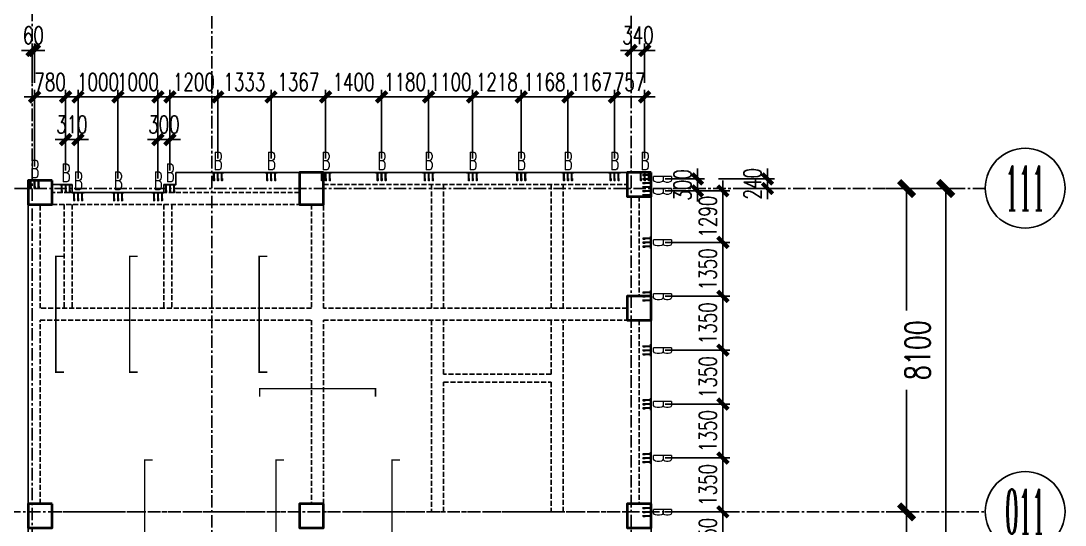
# Model space of a CAD drawing. Extents: x 782294 to 1727252, y -631030 to 17645.
# Drawn here: x 1540770 to 1566921, y -164362 to -151731 of the extents above; entities that cross this region are included whole.
import ezdxf
from ezdxf.enums import TextEntityAlignment as Align

# ---------------------------------------------------------------- set-up
doc = ezdxf.new("R2010")
doc.units = 0
for name, pattern in [('10平面$0$DASH', [0.35, 0.25, -0.1]), ('__DASH', [0.35, 0.25, -0.1]), ('CENTER', [2, 1.25, -0.25, 0.25, -0.25]), ('DASHED', [0.75, 0.5, -0.25])]:
    doc.linetypes.add(name, pattern=pattern)
doc.layers.get('Defpoints').update_dxf_attribs({"color": 210})
for name, color, linetype in [('!ZN1-填充-8', 8, 'Continuous'), ('!ZN1-标注-173', 173, 'Continuous'), ('!ZN2-WALL-5', 5, 'Continuous'), ('2钢材断面', 2, 'Continuous'), ('30预埋件', 30, 'Continuous'), ('3符号', 3, 'Continuous'), ('40钢材投影', 40, 'Continuous'), ('ALT_CEN-0-30', 1, 'CENTER'), ('DIM', 173, 'Continuous'), ('DOTE', 1, 'CENTER'), ('S-BEA1', 40, 'DASHED'), ('S-BKL1', 4, 'DASHED')]:
    doc.layers.add(name, color=color, linetype=linetype)
for name, color, linetype, lineweight in [('S-col', 2, 'Continuous', 0), ('楼板负筋钢筋', 14, 'Continuous', 35), ('砼柱', 2, 'Continuous', 35)]:
    doc.layers.add(name, color=color, linetype=linetype, lineweight=lineweight)
doc.styles.add('_TCH_AXIS', font='COMPLEX', dxfattribs={"bigfont": 'GBCBIG'})
doc.styles.add('DHTEXT-1', font='romans.shx', dxfattribs={"width": 0.7, "bigfont": 'chinese.shx'})
doc.dimstyles.new('ZN175', dxfattribs={"dimscale": 175, "dimtxt": 2.5, "dimasz": 1.5, "dimexe": 1, "dimexo": 2, "dimgap": 0.9, "dimtad": 1, "dimdec": 0, "dimdsep": 46, "dimtxsty": 'DHTEXT-1', "dimblk": 'ARCHTICK', "dimcen": 2.5, "dimclrd": 173, "dimclre": 173, "dimclrt": 7, "dimazin": 2, "dimtfac": 1, "dimtdec": 0, "dimtix": 1, "dimtmove": 2, "dimatfit": 3, "dimfxl": 0, "dimtolj": 1, "dimtzin": 0, "dimarcsym": 0})
doc.dimstyles.new('ZN250', dxfattribs={"dimscale": 250, "dimtxt": 2.5, "dimasz": 1.5, "dimexe": 1, "dimexo": 2, "dimgap": 0.9, "dimtad": 1, "dimdec": 0, "dimdsep": 46, "dimtxsty": 'DHTEXT-1', "dimblk": 'ARCHTICK', "dimcen": 2.5, "dimclrd": 173, "dimclre": 173, "dimclrt": 7, "dimazin": 2, "dimtfac": 1, "dimtdec": 0, "dimtix": 1, "dimtmove": 2, "dimatfit": 3, "dimfxl": 0, "dimarcsym": 0})

# ---------------------------------------------------------------- blocks, each defined once
blk = doc.blocks.new('_ArchTick')
at = {"color": 0, "linetype": 'ByBlock', "const_width": 0.4}
blk.add_lwpolyline([(-0.5, -0.5), (0.5, 0.5)], dxfattribs=at)
blk = doc.blocks.new('*D1352')
at = {"layer": 'Defpoints', "color": 0, "ltscale": 2500, "transparency": 16777216}
for p in [(130984, 90000), (130984, 81900), (132000, 81900)]:
    blk.add_point(p, dxfattribs=at)
at = {"layer": 'DIM', "color": 173, "linetype": 'ByBlock', "lineweight": -2, "ltscale": 2500, "transparency": 16777216}
for p, q in [((131484, 90000), (132250, 90000)), ((132000, 90000), (132000, 86946)), ((132000, 81900), (132000, 84954)), ((131484, 81900), (132250, 81900))]:
    blk.add_line(p, q, dxfattribs=at)
at = {"layer": 'DIM', "color": 173, "lineweight": -2, "ltscale": 2500, "transparency": 16777216, "xscale": 375, "yscale": 375, "zscale": 375}
for p, rotation in [((132000, 90000), 90), ((132000, 81900), 270)]:
    blk.add_blockref('_ArchTick', p, dxfattribs=dict(at, rotation=rotation))
at = {"layer": 'DIM', "color": 7, "ltscale": 2500, "transparency": 16777216, "insert": (132275, 85950), "char_height": 625, "attachment_point": 5, "rotation": 90, "style": 'DHTEXT-1'}
blk.add_mtext('8100', dxfattribs=at)
blk = doc.blocks.new('*D1353')
at = {"layer": 'Defpoints', "color": 0, "ltscale": 2500, "transparency": 16777216}
for p in [(130984, 81900), (130984, 73800), (132000, 73800)]:
    blk.add_point(p, dxfattribs=at)
at = {"layer": 'DIM', "color": 173, "linetype": 'ByBlock', "lineweight": -2, "ltscale": 2500, "transparency": 16777216}
for p, q in [((131484, 81900), (132250, 81900)), ((132000, 81900), (132000, 78846)), ((132000, 73800), (132000, 76854)), ((131484, 73800), (132250, 73800))]:
    blk.add_line(p, q, dxfattribs=at)
at = {"layer": 'DIM', "color": 173, "lineweight": -2, "ltscale": 2500, "transparency": 16777216, "xscale": 375, "yscale": 375, "zscale": 375}
for p, rotation in [((132000, 81900), 90), ((132000, 73800), 270)]:
    blk.add_blockref('_ArchTick', p, dxfattribs=dict(at, rotation=rotation))
at = {"layer": 'DIM', "color": 7, "ltscale": 2500, "transparency": 16777216, "insert": (132275, 77850), "char_height": 625, "attachment_point": 5, "rotation": 90, "style": 'DHTEXT-1'}
blk.add_mtext('8100', dxfattribs=at)
blk = doc.blocks.new('*D1372')
at = {"layer": 'Defpoints', "color": 0, "ltscale": 2500, "transparency": 16777216}
for p in [(131084, 90000), (131084, 0), (132980, 0)]:
    blk.add_point(p, dxfattribs=at)
at = {"layer": 'DIM', "color": 173, "linetype": 'ByBlock', "lineweight": -2, "ltscale": 2500, "transparency": 16777216}
for p, q in [((131584, 90000), (133230, 90000)), ((132980, 90000), (132980, 46204)), ((132980, 0), (132980, 43796)), ((131584, 0), (133230, 0))]:
    blk.add_line(p, q, dxfattribs=at)
at = {"layer": 'DIM', "color": 173, "lineweight": -2, "ltscale": 2500, "transparency": 16777216, "xscale": 375, "yscale": 375, "zscale": 375}
for p, rotation in [((132980, 90000), 90), ((132980, 0), 270)]:
    blk.add_blockref('_ArchTick', p, dxfattribs=dict(at, rotation=rotation))
at = {"layer": 'DIM', "color": 7, "ltscale": 2500, "transparency": 16777216, "insert": (133255, 45000), "char_height": 625, "attachment_point": 5, "rotation": 90, "style": 'DHTEXT-1'}
blk.add_mtext('90000', dxfattribs=at)
blk = doc.blocks.new('卓越-轴号')
blk.add_circle((0, 0), 4)
at = {"color": 0, "style": '_TCH_AXIS', "width": 1.041667, "flags": 8}
blk.add_attdef('A', text='', height=4.48, dxfattribs=at).set_placement((-2, -2.24), (2, -2.24), align=Align.FIT)
blk = doc.blocks.new('Z2')
at = {"layer": '砼柱', "lineweight": 35}
for points in [[(-8200, 0), (-8800, 0), (-8800, -800), (-8200, -800)], [(0, 0), (-600, 0), (-600, -600), (0, -600)], [(-15000, -200), (-15600, -200), (-15600, -800), (-15000, -800)], [(0, -3100), (-600, -3100), (-600, -3700), (0, -3700)], [(-15000, -8300), (-15600, -8300), (-15600, -8900), (-15000, -8900)], [(-8200, -8300), (-8800, -8300), (-8800, -8900), (-8200, -8900)], [(0, -8300), (-600, -8300), (-600, -8900), (0, -8900)]]:
    blk.add_lwpolyline(points, close=True, dxfattribs=at)
blk = doc.blocks.new('234')
at = {"layer": '!ZN1-填充-8'}
h = blk.add_hatch(color=252, dxfattribs=at)
h.dxf.hatch_style = 1
h.paths.add_polyline_path([(-105, -10), (-113, -10), (-105, -18)])
h = blk.add_hatch(color=252, dxfattribs=at)
h.dxf.hatch_style = 1
h.paths.add_polyline_path([(-95, -18), (-105, -18), (-105, -10), (-95, -10)])
h = blk.add_hatch(color=252, dxfattribs=at)
h.dxf.hatch_style = 1
h.paths.add_polyline_path([(-95, -10), (-87, -10), (-95, -18)])
h = blk.add_hatch(color=252, dxfattribs=at)
h.dxf.hatch_style = 1
h.paths.add_polyline_path([(-5, -10), (-13, -10), (-5, -18)])
h = blk.add_hatch(color=252, dxfattribs=at)
h.dxf.hatch_style = 1
h.paths.add_polyline_path([(5, -18), (-5, -18), (-5, -10), (5, -10)])
h = blk.add_hatch(color=252, dxfattribs=at)
h.dxf.hatch_style = 1
h.paths.add_polyline_path([(5, -10), (13, -10), (5, -18)])
h = blk.add_hatch(color=252, dxfattribs=at)
h.dxf.hatch_style = 1
h.paths.add_polyline_path([(95, -10), (87, -10), (95, -18)])
h = blk.add_hatch(color=252, dxfattribs=at)
h.dxf.hatch_style = 1
h.paths.add_polyline_path([(105, -18), (95, -18), (95, -10), (105, -10)])
h = blk.add_hatch(color=252, dxfattribs=at)
h.dxf.hatch_style = 1
h.paths.add_polyline_path([(105, -10), (113, -10), (105, -18)])
at = {"layer": '2钢材断面'}
for p, q in [((-150, 0), (-150, -10)), ((150, 0), (-150, 0)), ((150, 0), (150, -10)), ((-94, -10), (-150, -10)), ((0, -10), (-94, -10)), ((106, -10), (0, -10)), ((150, -10), (106, -10))]:
    blk.add_line(p, q, dxfattribs=at)
at = {"layer": '40钢材投影'}
for p, q in [((-105, -18), (-113, -10)), ((-105, -10), (-105, -200)), ((-95, -200), (-105, -200)), ((-95, -10), (-95, -200)), ((-95, -18), (-87, -10)), ((-5, -18), (-13, -10)), ((-5, -10), (-5, -200)), ((5, -200), (-5, -200)), ((5, -10), (5, -200)), ((5, -18), (13, -10)), ((95, -18), (87, -10)), ((95, -10), (95, -200)), ((105, -200), (95, -200)), ((105, -10), (105, -200)), ((105, -18), (113, -10))]:
    blk.add_line(p, q, dxfattribs=at)
for points in [[(-95, -172), (-95, -150), (-85, -150), (-85, -200), (-95, -200), (-95, -184)], [(5, -172), (5, -150), (15, -150), (15, -200), (5, -200), (5, -184)], [(105, -172), (105, -150), (115, -150), (115, -200), (105, -200), (105, -184)]]:
    blk.add_lwpolyline(points, dxfattribs=at)
at = {"layer": 'ALT_CEN-0-30', "ltscale": 0.3}
for p, q in [((-100, 0), (-100, -215)), ((0, 0), (0, -215)), ((100, 0), (100, -215))]:
    blk.add_line(p, q, dxfattribs=at)
blk = doc.blocks.new('20250902144919')
at = {"layer": '40钢材投影', "color": 2, "ltscale": 500}
blk.add_blockref('234', (0, 0), dxfattribs=at)
at = {"layer": '30预埋件', "style": 'DHTEXT-1', "text_generation_flag": 6, "width": 0.55}
blk.add_attdef('B', (-105, 65), '', height=450, rotation=180, dxfattribs=at)
blk = doc.blocks.new('20250902170249')
at = {"ltscale": 500}
for p in [(114750, 90400), (116083, 90400), (117450, 90400), (118850, 90400), (120030, 90400), (121130, 90400), (122347, 90400), (123515, 90400), (124682, 90400), (125440, 90400), (110160, 90200), (110940, 90100), (113550, 90100), (111250, 89900), (112250, 89900), (113250, 89900)]:
    blk.add_blockref('20250902144919', p, dxfattribs=at).add_auto_attribs({'B': 'B'})
at = {"ltscale": 500, "rotation": 270}
for p in [(125600, 90240), (125600, 89940), (125600, 88650), (125600, 87300), (125600, 85950), (125600, 84600), (125600, 83250), (125600, 81900)]:
    blk.add_blockref('20250902144919', p, dxfattribs=at).add_auto_attribs({'B': 'B'})
blk = doc.blocks.new('*D218')
at = {"layer": 'Defpoints', "color": 0, "ltscale": 1750, "transparency": 16777216}
for p in [(1556551, -155691), (1557714, -155691), (1556551, -155991)]:
    blk.add_point(p, dxfattribs=at)
at = {"layer": 'DIM', "color": 173, "linetype": 'ByBlock', "lineweight": -2, "ltscale": 1750, "transparency": 16777216}
for p, q in [((1557714, -155691), (1557714, -155429)), ((1556901, -155691), (1557889, -155691)), ((1557714, -155991), (1557714, -155691)), ((1556901, -155991), (1557889, -155991)), ((1557714, -155991), (1557714, -156254))]:
    blk.add_line(p, q, dxfattribs=at)
at = {"layer": 'DIM', "color": 173, "lineweight": -2, "ltscale": 1750, "transparency": 16777216, "xscale": 262.5, "yscale": 262.5, "zscale": 262.5}
for p, rotation in [((1557714, -155691), 270), ((1557714, -155991), 90)]:
    blk.add_blockref('_ArchTick', p, dxfattribs=dict(at, rotation=rotation))
at = {"layer": 'DIM', "color": 7, "ltscale": 1750, "transparency": 16777216, "insert": (1557338, -155841), "char_height": 437.5, "attachment_point": 5, "rotation": 90, "style": 'DHTEXT-1'}
blk.add_mtext('\\A1;300', dxfattribs=at)
blk = doc.blocks.new('*D1411')
at = {"layer": 'Defpoints', "color": 0, "ltscale": 1750, "transparency": 16777216}
for p in [(1556551, -155991), (1558351, -155991), (1556551, -157281)]:
    blk.add_point(p, dxfattribs=at)
at = {"layer": 'DIM', "color": 173, "linetype": 'ByBlock', "lineweight": -2, "ltscale": 1750, "transparency": 16777216}
for p, q in [((1558351, -155991), (1558351, -155729)), ((1556901, -155991), (1558526, -155991)), ((1558351, -157281), (1558351, -155991)), ((1556901, -157281), (1558526, -157281)), ((1558351, -157281), (1558351, -157544))]:
    blk.add_line(p, q, dxfattribs=at)
at = {"layer": 'DIM', "color": 173, "lineweight": -2, "ltscale": 1750, "transparency": 16777216, "xscale": 262.5, "yscale": 262.5, "zscale": 262.5}
for p, rotation in [((1558351, -155991), 270), ((1558351, -157281), 90)]:
    blk.add_blockref('_ArchTick', p, dxfattribs=dict(at, rotation=rotation))
at = {"layer": 'DIM', "color": 7, "ltscale": 1750, "transparency": 16777216, "insert": (1557975, -156636), "char_height": 437.5, "attachment_point": 5, "rotation": 90, "style": 'DHTEXT-1'}
blk.add_mtext('\\A1;1290', dxfattribs=at)
blk = doc.blocks.new('*D219')
at = {"layer": 'Defpoints', "color": 0, "ltscale": 1750, "transparency": 16777216}
for p in [(1556551, -157281), (1558351, -157281), (1556551, -158631)]:
    blk.add_point(p, dxfattribs=at)
at = {"layer": 'DIM', "color": 173, "linetype": 'ByBlock', "lineweight": -2, "ltscale": 1750, "transparency": 16777216}
for p, q in [((1558351, -157281), (1558351, -157019)), ((1556901, -157281), (1558526, -157281)), ((1558351, -158631), (1558351, -157281)), ((1556901, -158631), (1558526, -158631)), ((1558351, -158631), (1558351, -158894))]:
    blk.add_line(p, q, dxfattribs=at)
at = {"layer": 'DIM', "color": 173, "lineweight": -2, "ltscale": 1750, "transparency": 16777216, "xscale": 262.5, "yscale": 262.5, "zscale": 262.5}
for p, rotation in [((1558351, -157281), 270), ((1558351, -158631), 90)]:
    blk.add_blockref('_ArchTick', p, dxfattribs=dict(at, rotation=rotation))
at = {"layer": 'DIM', "color": 7, "ltscale": 1750, "transparency": 16777216, "insert": (1557975, -157956), "char_height": 437.5, "attachment_point": 5, "rotation": 90, "style": 'DHTEXT-1'}
blk.add_mtext('\\A1;1350', dxfattribs=at)
blk = doc.blocks.new('*D220')
at = {"layer": 'Defpoints', "color": 0, "ltscale": 1750, "transparency": 16777216}
for p in [(1556551, -158631), (1558351, -158631), (1556551, -159981)]:
    blk.add_point(p, dxfattribs=at)
at = {"layer": 'DIM', "color": 173, "linetype": 'ByBlock', "lineweight": -2, "ltscale": 1750, "transparency": 16777216}
for p, q in [((1558351, -158631), (1558351, -158369)), ((1556901, -158631), (1558526, -158631)), ((1558351, -159981), (1558351, -158631)), ((1556901, -159981), (1558526, -159981)), ((1558351, -159981), (1558351, -160244))]:
    blk.add_line(p, q, dxfattribs=at)
at = {"layer": 'DIM', "color": 173, "lineweight": -2, "ltscale": 1750, "transparency": 16777216, "xscale": 262.5, "yscale": 262.5, "zscale": 262.5}
for p, rotation in [((1558351, -158631), 270), ((1558351, -159981), 90)]:
    blk.add_blockref('_ArchTick', p, dxfattribs=dict(at, rotation=rotation))
at = {"layer": 'DIM', "color": 7, "ltscale": 1750, "transparency": 16777216, "insert": (1557975, -159306), "char_height": 437.5, "attachment_point": 5, "rotation": 90, "style": 'DHTEXT-1'}
blk.add_mtext('\\A1;1350', dxfattribs=at)
blk = doc.blocks.new('*D221')
at = {"layer": 'Defpoints', "color": 0, "ltscale": 1750, "transparency": 16777216}
for p in [(1556551, -159981), (1558351, -159981), (1556551, -161331)]:
    blk.add_point(p, dxfattribs=at)
at = {"layer": 'DIM', "color": 173, "linetype": 'ByBlock', "lineweight": -2, "ltscale": 1750, "transparency": 16777216}
for p, q in [((1558351, -159981), (1558351, -159719)), ((1556901, -159981), (1558526, -159981)), ((1558351, -161331), (1558351, -159981)), ((1556901, -161331), (1558526, -161331)), ((1558351, -161331), (1558351, -161594))]:
    blk.add_line(p, q, dxfattribs=at)
at = {"layer": 'DIM', "color": 173, "lineweight": -2, "ltscale": 1750, "transparency": 16777216, "xscale": 262.5, "yscale": 262.5, "zscale": 262.5}
for p, rotation in [((1558351, -159981), 270), ((1558351, -161331), 90)]:
    blk.add_blockref('_ArchTick', p, dxfattribs=dict(at, rotation=rotation))
at = {"layer": 'DIM', "color": 7, "ltscale": 1750, "transparency": 16777216, "insert": (1557975, -160656), "char_height": 437.5, "attachment_point": 5, "rotation": 90, "style": 'DHTEXT-1'}
blk.add_mtext('\\A1;1350', dxfattribs=at)
blk = doc.blocks.new('*D222')
at = {"layer": 'Defpoints', "color": 0, "ltscale": 1750, "transparency": 16777216}
for p in [(1556551, -161331), (1558351, -161331), (1556551, -162681)]:
    blk.add_point(p, dxfattribs=at)
at = {"layer": 'DIM', "color": 173, "linetype": 'ByBlock', "lineweight": -2, "ltscale": 1750, "transparency": 16777216}
for p, q in [((1558351, -161331), (1558351, -161069)), ((1556901, -161331), (1558526, -161331)), ((1558351, -162681), (1558351, -161331)), ((1556901, -162681), (1558526, -162681)), ((1558351, -162681), (1558351, -162944))]:
    blk.add_line(p, q, dxfattribs=at)
at = {"layer": 'DIM', "color": 173, "lineweight": -2, "ltscale": 1750, "transparency": 16777216, "xscale": 262.5, "yscale": 262.5, "zscale": 262.5}
for p, rotation in [((1558351, -161331), 270), ((1558351, -162681), 90)]:
    blk.add_blockref('_ArchTick', p, dxfattribs=dict(at, rotation=rotation))
at = {"layer": 'DIM', "color": 7, "ltscale": 1750, "transparency": 16777216, "insert": (1557975, -162006), "char_height": 437.5, "attachment_point": 5, "rotation": 90, "style": 'DHTEXT-1'}
blk.add_mtext('\\A1;1350', dxfattribs=at)
blk = doc.blocks.new('*D223')
at = {"layer": 'Defpoints', "color": 0, "ltscale": 1750, "transparency": 16777216}
for p in [(1556551, -162681), (1558351, -162681), (1556551, -164031)]:
    blk.add_point(p, dxfattribs=at)
at = {"layer": 'DIM', "color": 173, "linetype": 'ByBlock', "lineweight": -2, "ltscale": 1750, "transparency": 16777216}
for p, q in [((1558351, -162681), (1558351, -162419)), ((1556901, -162681), (1558526, -162681)), ((1558351, -164031), (1558351, -162681)), ((1556901, -164031), (1558526, -164031)), ((1558351, -164031), (1558351, -164294))]:
    blk.add_line(p, q, dxfattribs=at)
at = {"layer": 'DIM', "color": 173, "lineweight": -2, "ltscale": 1750, "transparency": 16777216, "xscale": 262.5, "yscale": 262.5, "zscale": 262.5}
for p, rotation in [((1558351, -162681), 270), ((1558351, -164031), 90)]:
    blk.add_blockref('_ArchTick', p, dxfattribs=dict(at, rotation=rotation))
at = {"layer": 'DIM', "color": 7, "ltscale": 1750, "transparency": 16777216, "insert": (1557975, -163356), "char_height": 437.5, "attachment_point": 5, "rotation": 90, "style": 'DHTEXT-1'}
blk.add_mtext('\\A1;1350', dxfattribs=at)
blk = doc.blocks.new('*D224')
at = {"layer": 'Defpoints', "color": 0, "ltscale": 1750, "transparency": 16777216}
for p in [(1556551, -164031), (1558351, -164031), (1556551, -165381)]:
    blk.add_point(p, dxfattribs=at)
at = {"layer": 'DIM', "color": 173, "linetype": 'ByBlock', "lineweight": -2, "ltscale": 1750, "transparency": 16777216}
for p, q in [((1558351, -164031), (1558351, -163769)), ((1556901, -164031), (1558526, -164031)), ((1558351, -165381), (1558351, -164031)), ((1556901, -165381), (1558526, -165381)), ((1558351, -165381), (1558351, -165644))]:
    blk.add_line(p, q, dxfattribs=at)
at = {"layer": 'DIM', "color": 173, "lineweight": -2, "ltscale": 1750, "transparency": 16777216, "xscale": 262.5, "yscale": 262.5, "zscale": 262.5}
for p, rotation in [((1558351, -164031), 270), ((1558351, -165381), 90)]:
    blk.add_blockref('_ArchTick', p, dxfattribs=dict(at, rotation=rotation))
at = {"layer": 'DIM', "color": 7, "ltscale": 1750, "transparency": 16777216, "insert": (1557975, -164706), "char_height": 437.5, "attachment_point": 5, "rotation": 90, "style": 'DHTEXT-1'}
blk.add_mtext('\\A1;1350', dxfattribs=at)
blk = doc.blocks.new('*D226')
at = {"layer": 'Defpoints', "color": 0, "ltscale": 1750, "transparency": 16777216}
for p in [(1556391, -153637), (1555634, -155531), (1556391, -155531)]:
    blk.add_point(p, dxfattribs=at)
at = {"layer": 'DIM', "color": 173, "linetype": 'ByBlock', "lineweight": -2, "ltscale": 1750, "transparency": 16777216}
for p, q in [((1555634, -155181), (1555634, -153462)), ((1556391, -155181), (1556391, -153462)), ((1555634, -153637), (1555371, -153637)), ((1555634, -153637), (1556391, -153637)), ((1556391, -153637), (1556654, -153637))]:
    blk.add_line(p, q, dxfattribs=at)
at = {"layer": 'DIM', "color": 173, "lineweight": -2, "ltscale": 1750, "transparency": 16777216, "xscale": 262.5, "yscale": 262.5, "zscale": 262.5}
blk.add_blockref('_ArchTick', (1555634, -153637), dxfattribs=at)
at = {"layer": 'DIM', "color": 173, "lineweight": -2, "ltscale": 1750, "transparency": 16777216, "xscale": 262.5, "yscale": 262.5, "zscale": 262.5, "rotation": 180}
blk.add_blockref('_ArchTick', (1556391, -153637), dxfattribs=at)
at = {"layer": 'DIM', "color": 7, "ltscale": 1750, "transparency": 16777216, "insert": (1556013, -153261), "char_height": 437.5, "attachment_point": 5, "style": 'DHTEXT-1'}
blk.add_mtext('\\A1;757', dxfattribs=at)
blk = doc.blocks.new('*D227')
at = {"layer": 'Defpoints', "color": 0, "ltscale": 1750, "transparency": 16777216}
for p in [(1555634, -153637), (1554466, -155531), (1555634, -155531)]:
    blk.add_point(p, dxfattribs=at)
at = {"layer": 'DIM', "color": 173, "linetype": 'ByBlock', "lineweight": -2, "ltscale": 1750, "transparency": 16777216}
for p, q in [((1554466, -155181), (1554466, -153462)), ((1555634, -155181), (1555634, -153462)), ((1554466, -153637), (1554204, -153637)), ((1554466, -153637), (1555634, -153637)), ((1555634, -153637), (1555896, -153637))]:
    blk.add_line(p, q, dxfattribs=at)
at = {"layer": 'DIM', "color": 173, "lineweight": -2, "ltscale": 1750, "transparency": 16777216, "xscale": 262.5, "yscale": 262.5, "zscale": 262.5}
blk.add_blockref('_ArchTick', (1554466, -153637), dxfattribs=at)
at = {"layer": 'DIM', "color": 173, "lineweight": -2, "ltscale": 1750, "transparency": 16777216, "xscale": 262.5, "yscale": 262.5, "zscale": 262.5, "rotation": 180}
blk.add_blockref('_ArchTick', (1555634, -153637), dxfattribs=at)
at = {"layer": 'DIM', "color": 7, "ltscale": 1750, "transparency": 16777216, "insert": (1555050, -153261), "char_height": 437.5, "attachment_point": 5, "style": 'DHTEXT-1'}
blk.add_mtext('\\A1;1167', dxfattribs=at)
blk = doc.blocks.new('*D228')
at = {"layer": 'Defpoints', "color": 0, "ltscale": 1750, "transparency": 16777216}
for p in [(1554466, -153637), (1553299, -155531), (1554466, -155531)]:
    blk.add_point(p, dxfattribs=at)
at = {"layer": 'DIM', "color": 173, "linetype": 'ByBlock', "lineweight": -2, "ltscale": 1750, "transparency": 16777216}
for p, q in [((1553299, -155181), (1553299, -153462)), ((1554466, -155181), (1554466, -153462)), ((1553299, -153637), (1553036, -153637)), ((1553299, -153637), (1554466, -153637)), ((1554466, -153637), (1554729, -153637))]:
    blk.add_line(p, q, dxfattribs=at)
at = {"layer": 'DIM', "color": 173, "lineweight": -2, "ltscale": 1750, "transparency": 16777216, "xscale": 262.5, "yscale": 262.5, "zscale": 262.5}
blk.add_blockref('_ArchTick', (1553299, -153637), dxfattribs=at)
at = {"layer": 'DIM', "color": 173, "lineweight": -2, "ltscale": 1750, "transparency": 16777216, "xscale": 262.5, "yscale": 262.5, "zscale": 262.5, "rotation": 180}
blk.add_blockref('_ArchTick', (1554466, -153637), dxfattribs=at)
at = {"layer": 'DIM', "color": 7, "ltscale": 1750, "transparency": 16777216, "insert": (1553883, -153261), "char_height": 437.5, "attachment_point": 5, "style": 'DHTEXT-1'}
blk.add_mtext('\\A1;1168', dxfattribs=at)
blk = doc.blocks.new('*D1843')
at = {"layer": 'Defpoints', "color": 0, "ltscale": 1750, "transparency": 16777216}
for p in [(1553299, -153637), (1552081, -155531), (1553299, -155531)]:
    blk.add_point(p, dxfattribs=at)
at = {"layer": 'DIM', "color": 173, "linetype": 'ByBlock', "lineweight": -2, "ltscale": 1750, "transparency": 16777216}
for p, q in [((1552081, -155181), (1552081, -153462)), ((1553299, -155181), (1553299, -153462)), ((1552081, -153637), (1551819, -153637)), ((1552081, -153637), (1553299, -153637)), ((1553299, -153637), (1553561, -153637))]:
    blk.add_line(p, q, dxfattribs=at)
at = {"layer": 'DIM', "color": 173, "lineweight": -2, "ltscale": 1750, "transparency": 16777216, "xscale": 262.5, "yscale": 262.5, "zscale": 262.5}
blk.add_blockref('_ArchTick', (1552081, -153637), dxfattribs=at)
at = {"layer": 'DIM', "color": 173, "lineweight": -2, "ltscale": 1750, "transparency": 16777216, "xscale": 262.5, "yscale": 262.5, "zscale": 262.5, "rotation": 180}
blk.add_blockref('_ArchTick', (1553299, -153637), dxfattribs=at)
at = {"layer": 'DIM', "color": 7, "ltscale": 1750, "transparency": 16777216, "insert": (1552690, -153261), "char_height": 437.5, "attachment_point": 5, "style": 'DHTEXT-1'}
blk.add_mtext('\\A1;1218', dxfattribs=at)
blk = doc.blocks.new('*D1842')
at = {"layer": 'Defpoints', "color": 0, "ltscale": 1750, "transparency": 16777216}
for p in [(1552081, -153637), (1550981, -155531), (1552081, -155531)]:
    blk.add_point(p, dxfattribs=at)
at = {"layer": 'DIM', "color": 173, "linetype": 'ByBlock', "lineweight": -2, "ltscale": 1750, "transparency": 16777216}
for p, q in [((1550981, -155181), (1550981, -153462)), ((1552081, -155181), (1552081, -153462)), ((1550981, -153637), (1550719, -153637)), ((1550981, -153637), (1552081, -153637)), ((1552081, -153637), (1552344, -153637))]:
    blk.add_line(p, q, dxfattribs=at)
at = {"layer": 'DIM', "color": 173, "lineweight": -2, "ltscale": 1750, "transparency": 16777216, "xscale": 262.5, "yscale": 262.5, "zscale": 262.5}
blk.add_blockref('_ArchTick', (1550981, -153637), dxfattribs=at)
at = {"layer": 'DIM', "color": 173, "lineweight": -2, "ltscale": 1750, "transparency": 16777216, "xscale": 262.5, "yscale": 262.5, "zscale": 262.5, "rotation": 180}
blk.add_blockref('_ArchTick', (1552081, -153637), dxfattribs=at)
at = {"layer": 'DIM', "color": 7, "ltscale": 1750, "transparency": 16777216, "insert": (1551531, -153261), "char_height": 437.5, "attachment_point": 5, "style": 'DHTEXT-1'}
blk.add_mtext('\\A1;1100', dxfattribs=at)
blk = doc.blocks.new('*D1840')
at = {"layer": 'Defpoints', "color": 0, "ltscale": 1750, "transparency": 16777216}
for p in [(1550981, -153637), (1549801, -155531), (1550981, -155531)]:
    blk.add_point(p, dxfattribs=at)
at = {"layer": 'DIM', "color": 173, "linetype": 'ByBlock', "lineweight": -2, "ltscale": 1750, "transparency": 16777216}
for p, q in [((1549801, -155181), (1549801, -153462)), ((1550981, -155181), (1550981, -153462)), ((1549801, -153637), (1549539, -153637)), ((1549801, -153637), (1550981, -153637)), ((1550981, -153637), (1551244, -153637))]:
    blk.add_line(p, q, dxfattribs=at)
at = {"layer": 'DIM', "color": 173, "lineweight": -2, "ltscale": 1750, "transparency": 16777216, "xscale": 262.5, "yscale": 262.5, "zscale": 262.5}
blk.add_blockref('_ArchTick', (1549801, -153637), dxfattribs=at)
at = {"layer": 'DIM', "color": 173, "lineweight": -2, "ltscale": 1750, "transparency": 16777216, "xscale": 262.5, "yscale": 262.5, "zscale": 262.5, "rotation": 180}
blk.add_blockref('_ArchTick', (1550981, -153637), dxfattribs=at)
at = {"layer": 'DIM', "color": 7, "ltscale": 1750, "transparency": 16777216, "insert": (1550391, -153261), "char_height": 437.5, "attachment_point": 5, "style": 'DHTEXT-1'}
blk.add_mtext('\\A1;1180', dxfattribs=at)
blk = doc.blocks.new('*D1841')
at = {"layer": 'Defpoints', "color": 0, "ltscale": 1750, "transparency": 16777216}
for p in [(1549801, -153637), (1548401, -155531), (1549801, -155531)]:
    blk.add_point(p, dxfattribs=at)
at = {"layer": 'DIM', "color": 173, "linetype": 'ByBlock', "lineweight": -2, "ltscale": 1750, "transparency": 16777216}
for p, q in [((1548401, -155181), (1548401, -153462)), ((1549801, -155181), (1549801, -153462)), ((1548401, -153637), (1549801, -153637))]:
    blk.add_line(p, q, dxfattribs=at)
at = {"layer": 'DIM', "color": 173, "lineweight": -2, "ltscale": 1750, "transparency": 16777216, "xscale": 262.5, "yscale": 262.5, "zscale": 262.5, "rotation": 180}
blk.add_blockref('_ArchTick', (1548401, -153637), dxfattribs=at)
at = {"layer": 'DIM', "color": 173, "lineweight": -2, "ltscale": 1750, "transparency": 16777216, "xscale": 262.5, "yscale": 262.5, "zscale": 262.5}
blk.add_blockref('_ArchTick', (1549801, -153637), dxfattribs=at)
at = {"layer": 'DIM', "color": 7, "ltscale": 1750, "transparency": 16777216, "insert": (1549101, -153261), "char_height": 437.5, "attachment_point": 5, "style": 'DHTEXT-1'}
blk.add_mtext('\\A1;1400', dxfattribs=at)
blk = doc.blocks.new('*D297')
at = {"layer": 'Defpoints', "color": 0, "ltscale": 1750, "transparency": 16777216}
for p in [(1548401, -153637), (1547035, -155531), (1548401, -155531)]:
    blk.add_point(p, dxfattribs=at)
at = {"layer": 'DIM', "color": 173, "linetype": 'ByBlock', "lineweight": -2, "ltscale": 1750, "transparency": 16777216}
for p, q in [((1547035, -155181), (1547035, -153462)), ((1548401, -155181), (1548401, -153462)), ((1547035, -153637), (1548401, -153637))]:
    blk.add_line(p, q, dxfattribs=at)
at = {"layer": 'DIM', "color": 173, "lineweight": -2, "ltscale": 1750, "transparency": 16777216, "xscale": 262.5, "yscale": 262.5, "zscale": 262.5, "rotation": 180}
blk.add_blockref('_ArchTick', (1547035, -153637), dxfattribs=at)
at = {"layer": 'DIM', "color": 173, "lineweight": -2, "ltscale": 1750, "transparency": 16777216, "xscale": 262.5, "yscale": 262.5, "zscale": 262.5}
blk.add_blockref('_ArchTick', (1548401, -153637), dxfattribs=at)
at = {"layer": 'DIM', "color": 7, "ltscale": 1750, "transparency": 16777216, "insert": (1547718, -153261), "char_height": 437.5, "attachment_point": 5, "style": 'DHTEXT-1'}
blk.add_mtext('\\A1;1367', dxfattribs=at)
blk = doc.blocks.new('*D1838')
at = {"layer": 'Defpoints', "color": 0, "ltscale": 1750, "transparency": 16777216}
for p in [(1547035, -153637), (1545701, -155531), (1547035, -155531)]:
    blk.add_point(p, dxfattribs=at)
at = {"layer": 'DIM', "color": 173, "linetype": 'ByBlock', "lineweight": -2, "ltscale": 1750, "transparency": 16777216}
for p, q in [((1545701, -155181), (1545701, -153462)), ((1547035, -155181), (1547035, -153462)), ((1545701, -153637), (1545439, -153637)), ((1545701, -153637), (1547035, -153637)), ((1547035, -153637), (1547297, -153637))]:
    blk.add_line(p, q, dxfattribs=at)
at = {"layer": 'DIM', "color": 173, "lineweight": -2, "ltscale": 1750, "transparency": 16777216, "xscale": 262.5, "yscale": 262.5, "zscale": 262.5}
blk.add_blockref('_ArchTick', (1545701, -153637), dxfattribs=at)
at = {"layer": 'DIM', "color": 173, "lineweight": -2, "ltscale": 1750, "transparency": 16777216, "xscale": 262.5, "yscale": 262.5, "zscale": 262.5, "rotation": 180}
blk.add_blockref('_ArchTick', (1547035, -153637), dxfattribs=at)
at = {"layer": 'DIM', "color": 7, "ltscale": 1750, "transparency": 16777216, "insert": (1546368, -153261), "char_height": 437.5, "attachment_point": 5, "style": 'DHTEXT-1'}
blk.add_mtext('\\A1;1333', dxfattribs=at)
blk = doc.blocks.new('*D1839')
at = {"layer": 'Defpoints', "color": 0, "ltscale": 1750, "transparency": 16777216}
for p in [(1545701, -153637), (1544501, -155531), (1545701, -155531)]:
    blk.add_point(p, dxfattribs=at)
at = {"layer": 'DIM', "color": 173, "linetype": 'ByBlock', "lineweight": -2, "ltscale": 1750, "transparency": 16777216}
for p, q in [((1544501, -155181), (1544501, -153462)), ((1545701, -155181), (1545701, -153462)), ((1544501, -153637), (1544239, -153637)), ((1544501, -153637), (1545701, -153637)), ((1545701, -153637), (1545964, -153637))]:
    blk.add_line(p, q, dxfattribs=at)
at = {"layer": 'DIM', "color": 173, "lineweight": -2, "ltscale": 1750, "transparency": 16777216, "xscale": 262.5, "yscale": 262.5, "zscale": 262.5}
blk.add_blockref('_ArchTick', (1544501, -153637), dxfattribs=at)
at = {"layer": 'DIM', "color": 173, "lineweight": -2, "ltscale": 1750, "transparency": 16777216, "xscale": 262.5, "yscale": 262.5, "zscale": 262.5, "rotation": 180}
blk.add_blockref('_ArchTick', (1545701, -153637), dxfattribs=at)
at = {"layer": 'DIM', "color": 7, "ltscale": 1750, "transparency": 16777216, "insert": (1545101, -153261), "char_height": 437.5, "attachment_point": 5, "style": 'DHTEXT-1'}
blk.add_mtext('\\A1;1200', dxfattribs=at)
blk = doc.blocks.new('*D229')
at = {"layer": 'Defpoints', "color": 0, "ltscale": 1750, "transparency": 16777216}
for p in [(1544501, -154704), (1544501, -155831), (1544201, -156031)]:
    blk.add_point(p, dxfattribs=at)
at = {"layer": 'DIM', "color": 173, "linetype": 'ByBlock', "lineweight": -2, "ltscale": 1750, "transparency": 16777216}
for p, q in [((1544201, -155681), (1544201, -154529)), ((1544501, -155481), (1544501, -154529)), ((1544201, -154704), (1543939, -154704)), ((1544201, -154704), (1544501, -154704)), ((1544501, -154704), (1544764, -154704))]:
    blk.add_line(p, q, dxfattribs=at)
at = {"layer": 'DIM', "color": 173, "lineweight": -2, "ltscale": 1750, "transparency": 16777216, "xscale": 262.5, "yscale": 262.5, "zscale": 262.5}
blk.add_blockref('_ArchTick', (1544201, -154704), dxfattribs=at)
at = {"layer": 'DIM', "color": 173, "lineweight": -2, "ltscale": 1750, "transparency": 16777216, "xscale": 262.5, "yscale": 262.5, "zscale": 262.5, "rotation": 180}
blk.add_blockref('_ArchTick', (1544501, -154704), dxfattribs=at)
at = {"layer": 'DIM', "color": 7, "ltscale": 1750, "transparency": 16777216, "insert": (1544351, -154328), "char_height": 437.5, "attachment_point": 5, "style": 'DHTEXT-1'}
blk.add_mtext('\\A1;300', dxfattribs=at)
blk = doc.blocks.new('*D230')
at = {"layer": 'Defpoints', "color": 0, "ltscale": 1750, "transparency": 16777216}
for p in [(1544201, -153637), (1543201, -155931), (1544201, -156031)]:
    blk.add_point(p, dxfattribs=at)
at = {"layer": 'DIM', "color": 173, "linetype": 'ByBlock', "lineweight": -2, "ltscale": 1750, "transparency": 16777216}
for p, q in [((1543201, -155581), (1543201, -153462)), ((1544201, -155681), (1544201, -153462)), ((1543201, -153637), (1542939, -153637)), ((1543201, -153637), (1544201, -153637)), ((1544201, -153637), (1544464, -153637))]:
    blk.add_line(p, q, dxfattribs=at)
at = {"layer": 'DIM', "color": 173, "lineweight": -2, "ltscale": 1750, "transparency": 16777216, "xscale": 262.5, "yscale": 262.5, "zscale": 262.5}
blk.add_blockref('_ArchTick', (1543201, -153637), dxfattribs=at)
at = {"layer": 'DIM', "color": 173, "lineweight": -2, "ltscale": 1750, "transparency": 16777216, "xscale": 262.5, "yscale": 262.5, "zscale": 262.5, "rotation": 180}
blk.add_blockref('_ArchTick', (1544201, -153637), dxfattribs=at)
at = {"layer": 'DIM', "color": 7, "ltscale": 1750, "transparency": 16777216, "insert": (1543701, -153261), "char_height": 437.5, "attachment_point": 5, "style": 'DHTEXT-1'}
blk.add_mtext('\\A1;1000', dxfattribs=at)
blk = doc.blocks.new('*D231')
at = {"layer": 'Defpoints', "color": 0, "ltscale": 1750, "transparency": 16777216}
for p in [(1542201, -153637), (1542201, -156031), (1543201, -156031)]:
    blk.add_point(p, dxfattribs=at)
at = {"layer": 'DIM', "color": 173, "linetype": 'ByBlock', "lineweight": -2, "ltscale": 1750, "transparency": 16777216}
for p, q in [((1542201, -155681), (1542201, -153462)), ((1543201, -155681), (1543201, -153462)), ((1542201, -153637), (1541939, -153637)), ((1543201, -153637), (1542201, -153637)), ((1543201, -153637), (1543464, -153637))]:
    blk.add_line(p, q, dxfattribs=at)
at = {"layer": 'DIM', "color": 173, "lineweight": -2, "ltscale": 1750, "transparency": 16777216, "xscale": 262.5, "yscale": 262.5, "zscale": 262.5}
blk.add_blockref('_ArchTick', (1542201, -153637), dxfattribs=at)
at = {"layer": 'DIM', "color": 173, "lineweight": -2, "ltscale": 1750, "transparency": 16777216, "xscale": 262.5, "yscale": 262.5, "zscale": 262.5, "rotation": 180}
blk.add_blockref('_ArchTick', (1543201, -153637), dxfattribs=at)
at = {"layer": 'DIM', "color": 7, "ltscale": 1750, "transparency": 16777216, "insert": (1542701, -153261), "char_height": 437.5, "attachment_point": 5, "style": 'DHTEXT-1'}
blk.add_mtext('\\A1;1000', dxfattribs=at)
blk = doc.blocks.new('*D232')
at = {"layer": 'Defpoints', "color": 0, "ltscale": 1750, "transparency": 16777216}
for p in [(1542201, -154704), (1541891, -155831), (1542201, -156031)]:
    blk.add_point(p, dxfattribs=at)
at = {"layer": 'DIM', "color": 173, "linetype": 'ByBlock', "lineweight": -2, "ltscale": 1750, "transparency": 16777216}
for p, q in [((1541891, -155481), (1541891, -154529)), ((1542201, -155681), (1542201, -154529)), ((1541891, -154704), (1541629, -154704)), ((1541891, -154704), (1542201, -154704)), ((1542201, -154704), (1542464, -154704))]:
    blk.add_line(p, q, dxfattribs=at)
at = {"layer": 'DIM', "color": 173, "lineweight": -2, "ltscale": 1750, "transparency": 16777216, "xscale": 262.5, "yscale": 262.5, "zscale": 262.5}
blk.add_blockref('_ArchTick', (1541891, -154704), dxfattribs=at)
at = {"layer": 'DIM', "color": 173, "lineweight": -2, "ltscale": 1750, "transparency": 16777216, "xscale": 262.5, "yscale": 262.5, "zscale": 262.5, "rotation": 180}
blk.add_blockref('_ArchTick', (1542201, -154704), dxfattribs=at)
at = {"layer": 'DIM', "color": 7, "ltscale": 1750, "transparency": 16777216, "insert": (1542046, -154328), "char_height": 437.5, "attachment_point": 5, "style": 'DHTEXT-1'}
blk.add_mtext('\\A1;310', dxfattribs=at)
blk = doc.blocks.new('*D233')
at = {"layer": 'Defpoints', "color": 0, "ltscale": 1750, "transparency": 16777216}
for p in [(1541891, -153637), (1541111, -155731), (1541891, -155831)]:
    blk.add_point(p, dxfattribs=at)
at = {"layer": 'DIM', "color": 173, "linetype": 'ByBlock', "lineweight": -2, "ltscale": 1750, "transparency": 16777216}
for p, q in [((1541111, -155381), (1541111, -153462)), ((1541891, -155481), (1541891, -153462)), ((1541111, -153637), (1540849, -153637)), ((1541111, -153637), (1541891, -153637)), ((1541891, -153637), (1542154, -153637))]:
    blk.add_line(p, q, dxfattribs=at)
at = {"layer": 'DIM', "color": 173, "lineweight": -2, "ltscale": 1750, "transparency": 16777216, "xscale": 262.5, "yscale": 262.5, "zscale": 262.5}
blk.add_blockref('_ArchTick', (1541111, -153637), dxfattribs=at)
at = {"layer": 'DIM', "color": 173, "lineweight": -2, "ltscale": 1750, "transparency": 16777216, "xscale": 262.5, "yscale": 262.5, "zscale": 262.5, "rotation": 180}
blk.add_blockref('_ArchTick', (1541891, -153637), dxfattribs=at)
at = {"layer": 'DIM', "color": 7, "ltscale": 1750, "transparency": 16777216, "insert": (1541501, -153261), "char_height": 437.5, "attachment_point": 5, "style": 'DHTEXT-1'}
blk.add_mtext('\\A1;780', dxfattribs=at)
blk = doc.blocks.new('*D1414')
at = {"layer": '!ZN1-标注-173', "color": 173, "linetype": 'ByBlock', "lineweight": -2, "ltscale": 1750, "transparency": 16777216}
for p, q in [((1559468, -155691), (1559468, -155429)), ((1558239, -155691), (1559643, -155691)), ((1559468, -155931), (1559468, -155691)), ((1558701, -155931), (1559643, -155931)), ((1559468, -155931), (1559468, -156194))]:
    blk.add_line(p, q, dxfattribs=at)
at = {"layer": 'Defpoints', "color": 0, "ltscale": 1750, "transparency": 16777216}
for p in [(1557889, -155691), (1559468, -155691), (1558351, -155931)]:
    blk.add_point(p, dxfattribs=at)
at = {"layer": '!ZN1-标注-173', "color": 173, "lineweight": -2, "ltscale": 1750, "transparency": 16777216, "xscale": 262.5, "yscale": 262.5, "zscale": 262.5}
for p, rotation in [((1559468, -155691), 270), ((1559468, -155931), 90)]:
    blk.add_blockref('_ArchTick', p, dxfattribs=dict(at, rotation=rotation))
at = {"layer": '!ZN1-标注-173', "color": 7, "ltscale": 1750, "transparency": 16777216, "insert": (1559092, -155811), "char_height": 437.5, "attachment_point": 5, "rotation": 90, "style": 'DHTEXT-1'}
blk.add_mtext('\\A1;240', dxfattribs=at)
blk = doc.blocks.new('*D1417')
at = {"layer": '!ZN1-标注-173', "color": 173, "linetype": 'ByBlock', "lineweight": -2, "ltscale": 1750, "transparency": 16777216}
for p, q in [((1541051, -153287), (1541051, -152296)), ((1541111, -153287), (1541111, -152296)), ((1541051, -152471), (1540789, -152471)), ((1541111, -152471), (1541051, -152471)), ((1541111, -152471), (1541374, -152471))]:
    blk.add_line(p, q, dxfattribs=at)
at = {"layer": 'Defpoints', "color": 0, "ltscale": 1750, "transparency": 16777216}
for p in [(1541051, -152471), (1541051, -153637), (1541111, -153637)]:
    blk.add_point(p, dxfattribs=at)
at = {"layer": '!ZN1-标注-173', "color": 173, "lineweight": -2, "ltscale": 1750, "transparency": 16777216, "xscale": 262.5, "yscale": 262.5, "zscale": 262.5}
blk.add_blockref('_ArchTick', (1541051, -152471), dxfattribs=at)
at = {"layer": '!ZN1-标注-173', "color": 173, "lineweight": -2, "ltscale": 1750, "transparency": 16777216, "xscale": 262.5, "yscale": 262.5, "zscale": 262.5, "rotation": 180}
blk.add_blockref('_ArchTick', (1541111, -152471), dxfattribs=at)
at = {"layer": '!ZN1-标注-173', "color": 7, "ltscale": 1750, "transparency": 16777216, "insert": (1541081, -152094), "char_height": 437.5, "attachment_point": 5, "style": 'DHTEXT-1'}
blk.add_mtext('\\A1;60', dxfattribs=at)
blk = doc.blocks.new('*D1418')
at = {"layer": '!ZN1-标注-173', "color": 173, "linetype": 'ByBlock', "lineweight": -2, "ltscale": 1750, "transparency": 16777216}
for p, q in [((1556051, -153287), (1556051, -152296)), ((1556391, -153287), (1556391, -152296)), ((1556051, -152471), (1555789, -152471)), ((1556051, -152471), (1556391, -152471)), ((1556391, -152471), (1556654, -152471))]:
    blk.add_line(p, q, dxfattribs=at)
at = {"layer": 'Defpoints', "color": 0, "ltscale": 1750, "transparency": 16777216}
for p in [(1556391, -152471), (1556051, -153637), (1556391, -153637)]:
    blk.add_point(p, dxfattribs=at)
at = {"layer": '!ZN1-标注-173', "color": 173, "lineweight": -2, "ltscale": 1750, "transparency": 16777216, "xscale": 262.5, "yscale": 262.5, "zscale": 262.5}
blk.add_blockref('_ArchTick', (1556051, -152471), dxfattribs=at)
at = {"layer": '!ZN1-标注-173', "color": 173, "lineweight": -2, "ltscale": 1750, "transparency": 16777216, "xscale": 262.5, "yscale": 262.5, "zscale": 262.5, "rotation": 180}
blk.add_blockref('_ArchTick', (1556391, -152471), dxfattribs=at)
at = {"layer": '!ZN1-标注-173', "color": 7, "ltscale": 1750, "transparency": 16777216, "insert": (1556221, -152094), "char_height": 437.5, "attachment_point": 5, "style": 'DHTEXT-1'}
blk.add_mtext('\\A1;340', dxfattribs=at)
blk = doc.blocks.new('20250901082728')
at = {"layer": 'DOTE', "ltscale": 250}
for p, q in [((114600, -5993.9), (114600, 99662.3)), ((125100, -5988.9), (125100, 99662.3)), ((110100, -5810), (110100, 98940.2)), ((133969.2, 90000), (-8092.2, 90000)), ((109500, 81900), (133969.2, 81900))]:
    blk.add_line(p, q, dxfattribs=at)
at = {"layer": '3符号', "color": 7}
ref = blk.add_blockref('卓越-轴号', (134969.3, 90008.7), dxfattribs=dict(at, xscale=250, yscale=250, zscale=250))
ref.add_attrib('A', '111', dxfattribs={"layer": '0', "color": 0, "height": 1120, "style": '_TCH_AXIS', "width": 0.480769}).set_placement((134469.3, 89448.7), (135469.3, 89448.7), align=Align.FIT)
ref = blk.add_blockref('卓越-轴号', (134969.3, 81908.7), dxfattribs=dict(at, xscale=250, yscale=250, zscale=250))
ref.add_attrib('A', '011', dxfattribs={"layer": '0', "color": 0, "height": 1120, "style": '_TCH_AXIS', "width": 0.426136}).set_placement((134469.3, 81348.7), (135469.3, 81348.7), align=Align.FIT)
at = {"layer": 'DIM', "ltscale": 2500}
for base, p1, p2, picture, middle in [((132000, 81900), (130984.1, 90000), (130984.1, 81900), '*D1352', (132275, 85950)), ((132979.6, 0), (131084.1, 90000), (131084.1, 0), '*D1372', (133254.6, 45000)), ((132000, 73800), (130984.1, 81900), (130984.1, 73800), '*D1353', (132275, 77850))]:
    dim = blk.add_linear_dim(base=base, p1=p1, p2=p2, angle=270, dimstyle='ZN250', dxfattribs=at)
    dim.commit()
    dim.dimension.update_dxf_attribs({"geometry": picture, "text_midpoint": middle, "dimtype": 129})

msp = doc.modelspace()

# ---------------------------------------------------------------- linework, layer by layer
at = {"layer": '!ZN2-WALL-5'}
msp.add_lwpolyline([(1556551.3, -204831.2), (1556551.3, -169431.2), (1556251.3, -169431.2), (1556251.3, -166731.2), (1556551.3, -166731.2), (1556551.3, -155531.2), (1544651.3, -155531.2), (1544651.3, -155831.2), (1544351.3, -155831.2), (1544351.3, -156031.2), (1542051.3, -156031.2), (1542051.3, -155831.2), (1541551.3, -155831.2), (1541551.3, -155731.2), (1540951.3, -155731.2), (1540951.3, -246331.2)], dxfattribs=at)
at = {"layer": 'S-BEA1', "linetype": '__DASH', "ltscale": 500}
for p, q in [((1551051.3, -155831.2), (1551051.3, -158931.2)), ((1551351.3, -158931.2), (1551351.3, -155831.2)), ((1554051.3, -155831.2), (1554051.3, -158931.2)), ((1554351.3, -158931.2), (1554351.3, -155831.2)), ((1541851.3, -156331.2), (1541851.3, -158931.2)), ((1542051.3, -156331.2), (1542051.3, -158931.2)), ((1544351.3, -156331.2), (1544351.3, -158931.2)), ((1544551.3, -156331.2), (1544551.3, -158931.2)), ((1551051.3, -159231.2), (1551051.3, -164031.2)), ((1551351.3, -160581.2), (1551351.3, -159231.2)), ((1554051.3, -159231.2), (1554051.3, -160581.2)), ((1554351.3, -164031.2), (1554351.3, -159231.2)), ((1554051.3, -160581.2), (1551351.3, -160581.2)), ((1551351.3, -164031.2), (1551351.3, -160781.2)), ((1551351.3, -160781.2), (1554051.3, -160781.2)), ((1554051.3, -160781.2), (1554051.3, -164031.2))]:
    msp.add_line(p, q, dxfattribs=at)
at = {"layer": 'S-BKL1', "linetype": '10平面$0$DASH', "ltscale": 500}
for p, q in [((1555951.3, -155531.2), (1548351.3, -155531.2)), ((1548351.3, -155831.2), (1555951.3, -155831.2)), ((1547751.3, -156031.2), (1541551.3, -156031.2)), ((1540951.3, -156331.2), (1540951.3, -163831.2)), ((1541251.3, -158931.2), (1541251.3, -156331.2)), ((1541551.3, -156331.2), (1547751.3, -156331.2)), ((1548051.3, -156331.2), (1548051.3, -158931.2)), ((1548351.3, -158931.2), (1548351.3, -156331.2)), ((1556251.3, -156131.2), (1556251.3, -158631.2)), ((1556551.3, -158631.2), (1556551.3, -156131.2)), ((1548051.3, -158931.2), (1541251.3, -158931.2)), ((1555951.3, -158931.2), (1548351.3, -158931.2)), ((1541251.3, -163831.2), (1541251.3, -159231.2)), ((1541251.3, -159231.2), (1548051.3, -159231.2)), ((1548051.3, -159231.2), (1548051.3, -163831.2)), ((1548351.3, -163831.2), (1548351.3, -159231.2)), ((1548351.3, -159231.2), (1555951.3, -159231.2)), ((1556251.3, -159231.2), (1556251.3, -163831.2)), ((1556551.3, -163831.2), (1556551.3, -159231.2)), ((1547751.3, -164031.2), (1541551.3, -164031.2)), ((1555951.3, -164031.2), (1548351.3, -164031.2))]:
    msp.add_line(p, q, dxfattribs=at)
at = {"layer": '楼板负筋钢筋', "lineweight": 35, "const_width": 35}
for points in [[(1541845.7, -160531.2), (1541645.7, -160531.2), (1541645.7, -157631.2), (1541845.7, -157631.2)], [(1543696.3, -160531.2), (1543496.3, -160531.2), (1543496.3, -157631.2), (1543696.3, -157631.2)], [(1546937.9, -160531.2), (1546737.9, -160531.2), (1546737.9, -157631.2), (1546937.9, -157631.2)], [(1546751.3, -161141.2), (1546751.3, -160941.2), (1549651.3, -160941.2), (1549651.3, -161141.2)], [(1544070.5, -165731.2), (1543870.5, -165731.2), (1543870.5, -162731.2), (1544070.5, -162731.2)], [(1547358.1, -165731.2), (1547158.1, -165731.2), (1547158.1, -162731.2), (1547358.1, -162731.2)], [(1550267.1, -165731.2), (1550067.1, -165731.2), (1550067.1, -162731.2), (1550267.1, -162731.2)]]:
    msp.add_lwpolyline(points, dxfattribs=at)

# ---------------------------------------------------------------- block references
at = {"ltscale": 2000}
msp.add_blockref('20250901082728', (1430951.4, -245931.2), dxfattribs=at)
at = {"ltscale": 500}
msp.add_blockref('20250902170249', (1430951.4, -245931.2), dxfattribs=at)
at = {"layer": 'S-col'}
msp.add_blockref('Z2', (1556551.3, -155531.2), dxfattribs=at)

# ---------------------------------------------------------------- dimensions: what is measured, and where the dimension line sits
at = {"layer": '!ZN1-标注-173', "ltscale": 1750}
for base, p1, p2, picture, middle in [((1541051.3, -152470.7), (1541111.4, -153636.9), (1541051.3, -153636.9), '*D1417', (1541081.3, -152094.5)), ((1556391.3, -152470.7), (1556051.3, -153636.9), (1556391.3, -153636.9), '*D1418', (1556221.3, -152094.5))]:
    dim = msp.add_linear_dim(base=base, p1=p1, p2=p2, dimstyle='ZN175', dxfattribs=at)
    dim.commit()
    dim.dimension.update_dxf_attribs({"geometry": picture, "text_midpoint": middle})
dim = msp.add_linear_dim(base=(1559468.3, -155691.2), p1=(1558351.4, -155931.2), p2=(1557888.8, -155691.2), angle=90, dimstyle='ZN175', dxfattribs=at)
dim.commit()
dim.dimension.update_dxf_attribs({"geometry": '*D1414', "text_midpoint": (1559092.1, -155811.2)})
at = {"layer": 'DIM', "ltscale": 1750}
for base, p1, p2, picture, middle in [((1541891.3, -153636.9), (1541111.4, -155731.2), (1541891.3, -155831.2), '*D233', (1541501.3, -153260.6)), ((1542201.3, -153636.9), (1543201.3, -156031.2), (1542201.3, -156031.2), '*D231', (1542701.3, -153260.6)), ((1544201.3, -153636.9), (1543201.4, -155931.2), (1544201.3, -156031.2), '*D230', (1543701.3, -153260.6)), ((1545701.3, -153636.9), (1544501.3, -155531.2), (1545701.3, -155531.2), '*D1839', (1545101.3, -153260.6)), ((1547034.7, -153636.9), (1545701.3, -155531.2), (1547034.7, -155531.2), '*D1838', (1546368, -153260.6)), ((1548401.4, -153636.9), (1547034.7, -155531.2), (1548401.4, -155531.2), '*D297', (1547718, -153260.6)), ((1549801.3, -153636.9), (1548401.4, -155531.2), (1549801.3, -155531.2), '*D1841', (1549101.3, -153260.6)), ((1550981.3, -153636.9), (1549801.3, -155531.2), (1550981.3, -155531.2), '*D1840', (1550391.3, -153260.6)), ((1552081.3, -153636.9), (1550981.3, -155531.2), (1552081.3, -155531.2), '*D1842', (1551531.3, -153260.6)), ((1553298.9, -153636.9), (1552081.3, -155531.2), (1553298.9, -155531.2), '*D1843', (1552690.1, -153260.6)), ((1554466.3664555, -153636.8992), (1553298.8664555, -155531.1713745), (1554466.3664555, -155531.1713745), '*D228', (1553882.6164555, -153260.6492)), ((1555633.8664555, -153636.8992), (1554466.3664555, -155531.1713745), (1555633.8664555, -155531.1713561), '*D227', (1555050.1164555, -153260.6492)), ((1556391.3, -153636.9), (1555633.9, -155531.2), (1556391.3, -155531.2), '*D226', (1556012.6, -153260.6)), ((1542201.3, -154703.8), (1541891.3, -155831.2), (1542201.3, -156031.2), '*D232', (1542046.3, -154327.6)), ((1544501.3, -154703.8), (1544201.3, -156031.2), (1544501.3, -155831.2), '*D229', (1544351.3, -154327.6))]:
    dim = msp.add_linear_dim(base=base, p1=p1, p2=p2, dimstyle='ZN175', dxfattribs=at)
    dim.commit()
    dim.dimension.update_dxf_attribs({"geometry": picture, "text_midpoint": middle})
for base, p1, p2, picture, middle in [((1557713.8, -155691.2), (1556551.3, -155991.2), (1556551.3, -155691.2), '*D218', (1557337.6, -155841.2)), ((1558351.4, -155991.2), (1556551.3, -157281.2), (1556551.3, -155991.2), '*D1411', (1557975.1, -156636.2)), ((1558351.4, -157281.2), (1556551.3, -158631.2), (1556551.3, -157281.2), '*D219', (1557975.1, -157956.2)), ((1558351.4, -158631.2), (1556551.3, -159981.2), (1556551.3, -158631.2), '*D220', (1557975.1, -159306.2)), ((1558351.4, -159981.2), (1556551.3, -161331.2), (1556551.3, -159981.2), '*D221', (1557975.1, -160656.2)), ((1558351.4, -161331.2), (1556551.3, -162681.2), (1556551.3, -161331.2), '*D222', (1557975.1, -162006.2)), ((1558351.4, -162681.2), (1556551.3, -164031.2), (1556551.3, -162681.2), '*D223', (1557975.1, -163356.2)), ((1558351.4, -164031.2), (1556551.3, -165381.2), (1556551.3, -164031.2), '*D224', (1557975.1, -164706.2))]:
    dim = msp.add_linear_dim(base=base, p1=p1, p2=p2, angle=90, dimstyle='ZN175', dxfattribs=at)
    dim.commit()
    dim.dimension.update_dxf_attribs({"geometry": picture, "text_midpoint": middle})

doc.saveas('drawing.dxf')
